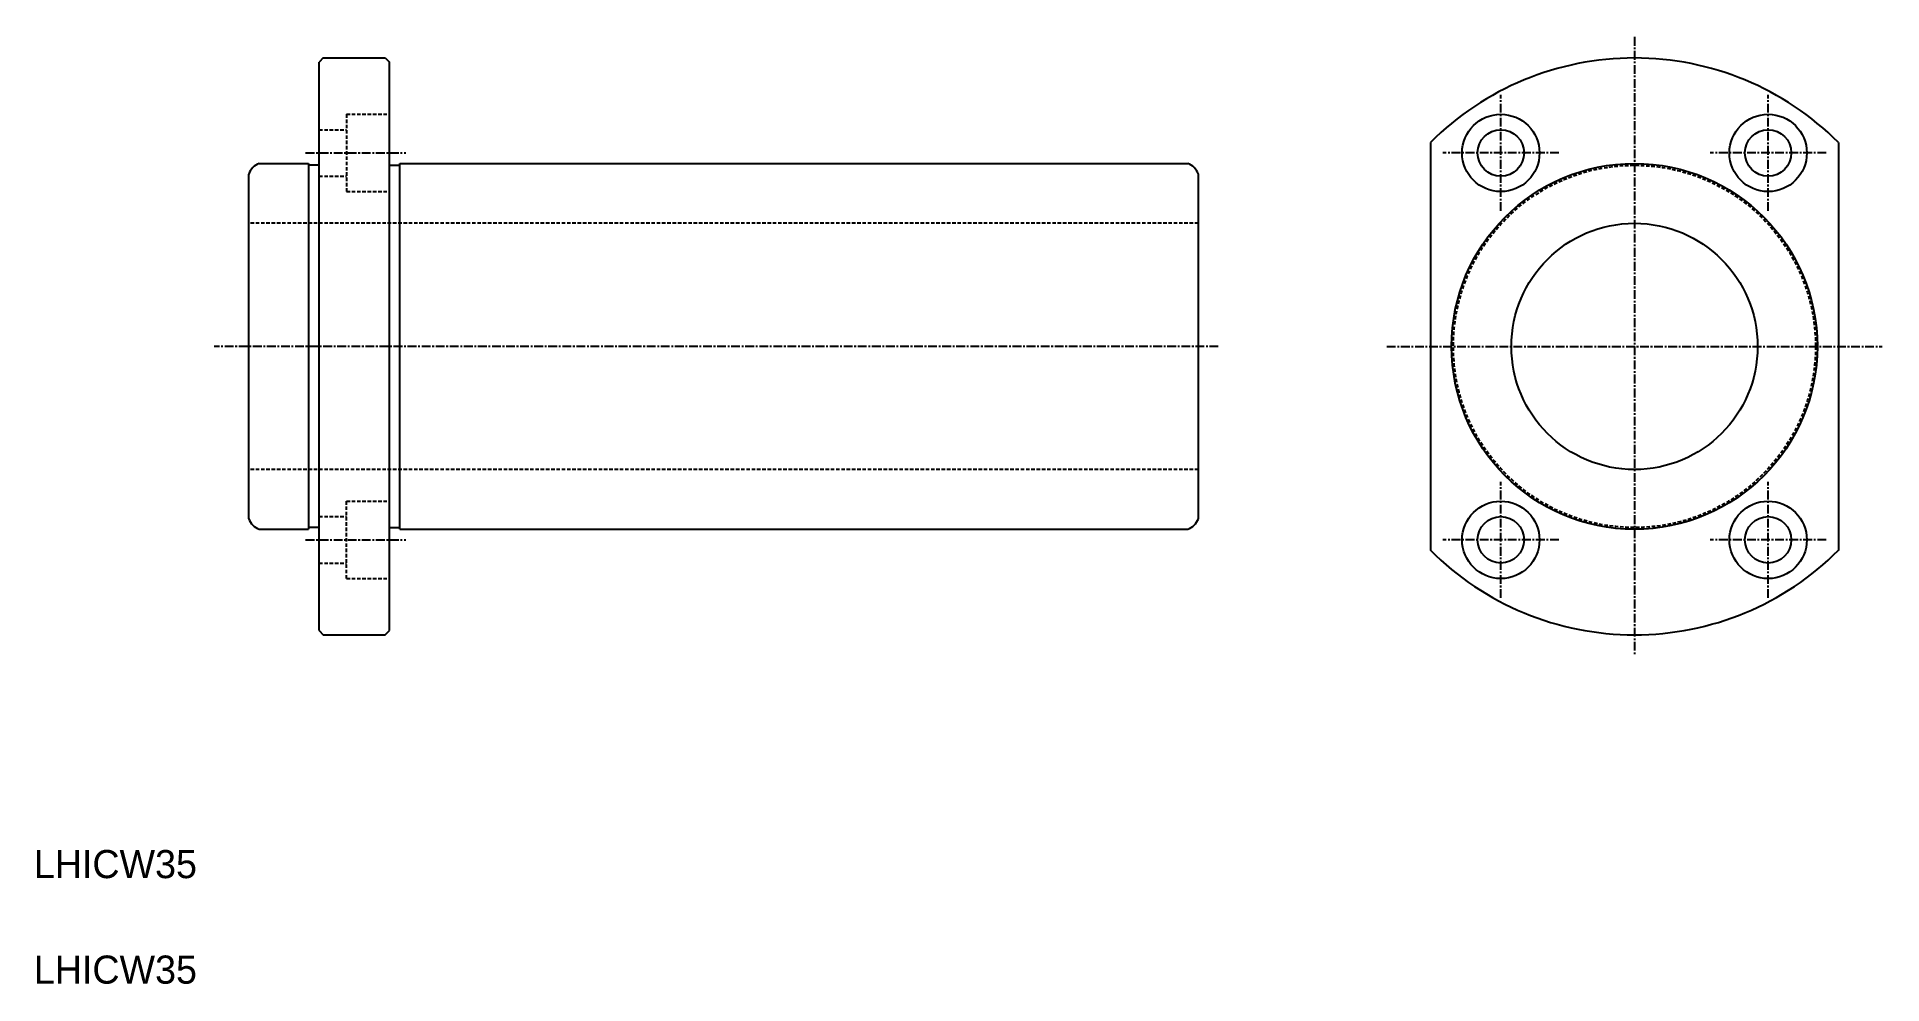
# Model space of a CAD drawing. Extents: x 61 to 323, y 72 to 207.
import ezdxf

# ---------------------------------------------------------------- set-up
doc = ezdxf.new("R2010")
doc.units = 0
doc.linetypes.add('CENTER', pattern=[2, 1.25, -0.25, 0.25, -0.25])
doc.linetypes.add('DASHED', pattern=[0.75, 0.5, -0.25])
doc.layers.get('0').update_dxf_attribs({"linetype": 'CONTINUOUS'})
doc.layers.add('CENTER', color=1, linetype='CENTER')

msp = doc.modelspace()

# ---------------------------------------------------------------- linework, layer by layer
at = {"color": 7, "linetype": 'CONTINUOUS'}
for p, q in [((101.79, 203.94), (101.19, 203.34)), ((101.19, 122.54), (101.19, 203.34)), ((101.79, 203.94), (110.59, 203.94)), ((110.59, 203.94), (111.19, 203.34)), ((111.19, 122.54), (111.19, 203.34)), ((259.19, 191.92), (259.19, 133.95)), ((317.19, 191.92), (317.19, 133.95)), ((92.68, 188.94), (99.69, 188.94)), ((99.69, 188.94), (99.69, 136.94)), ((112.69, 188.94), (224.69, 188.94)), ((112.69, 136.94), (112.69, 188.94)), ((91.19, 138.43), (91.19, 187.44)), ((101.19, 188.69), (99.69, 188.69)), ((111.19, 188.69), (112.69, 188.69)), ((226.19, 138.43), (226.19, 187.44)), ((92.68, 136.94), (99.69, 136.94)), ((101.19, 137.19), (99.69, 137.19)), ((111.19, 137.19), (112.69, 137.19)), ((112.69, 136.94), (224.69, 136.94)), ((101.19, 122.54), (101.79, 121.94)), ((101.79, 121.94), (110.59, 121.94)), ((110.59, 121.94), (111.19, 122.54))]:
    msp.add_line(p, q, dxfattribs=at)
at = {"color": 3, "linetype": 'DASHED'}
for p, q in [((105.09, 195.94), (105.09, 184.94)), ((105.09, 195.94), (111.19, 195.94)), ((101.19, 193.74), (105.09, 193.74)), ((101.19, 187.14), (105.09, 187.14)), ((105.09, 184.94), (111.19, 184.94)), ((226.19, 180.44), (91.19, 180.44)), ((226.19, 145.44), (91.19, 145.44)), ((105.09, 129.94), (105.09, 140.94)), ((105.09, 140.94), (111.19, 140.94)), ((101.19, 138.74), (105.09, 138.74)), ((101.19, 132.14), (105.09, 132.14)), ((105.09, 129.94), (111.19, 129.94))]:
    msp.add_line(p, q, dxfattribs=at)
at = {"color": 7, "linetype": 'CONTINUOUS'}
for centre, radius in [((269.19, 190.44), 5.5), ((307.19, 190.44), 5.5), ((269.19, 190.44), 3.3), ((307.19, 190.44), 3.3), ((288.19, 162.94), 26), ((288.19, 162.94), 17.5), ((269.19, 135.44), 5.5), ((307.19, 135.44), 5.5), ((269.19, 135.44), 3.3), ((307.19, 135.44), 3.3)]:
    msp.add_circle(centre, radius, dxfattribs=at)
at = {"color": 3, "linetype": 'DASHED'}
msp.add_circle((288.19, 162.94), 25.75, dxfattribs=at)
at = {"color": 7, "linetype": 'CONTINUOUS'}
for centre, radius, start, end in [((288.19, 162.94), 41, 44.983, 135.017), ((93.54, 186.59), 2.5, 109.9484, 160.0516), ((223.84, 186.59), 2.5, 19.9484, 70.0516), ((93.54, 139.29), 2.5, 199.9484, 250.0516), ((223.84, 139.29), 2.5, 289.9484, 340.0516), ((288.19, 162.94), 41, 224.983, 315.017)]:
    msp.add_arc(centre, radius, start, end, dxfattribs=at)
at = {"layer": 'CENTER', "color": 1, "linetype": 'CENTER'}
for p, q in [((288.19, 206.94), (288.19, 118.94)), ((269.19, 182.19), (269.19, 198.69)), ((307.19, 182.19), (307.19, 198.69)), ((99.27, 190.44), (113.53, 190.44)), ((277.44, 190.44), (260.94, 190.44)), ((315.44, 190.44), (298.94, 190.44)), ((229.03, 162.94), (86.29, 162.94)), ((252.99, 162.94), (323.39, 162.94)), ((269.19, 127.19), (269.19, 143.69)), ((307.19, 127.19), (307.19, 143.69)), ((99.27, 135.44), (113.53, 135.44)), ((277.44, 135.44), (260.94, 135.44)), ((315.44, 135.44), (298.94, 135.44))]:
    msp.add_line(p, q, dxfattribs=at)

# ---------------------------------------------------------------- texts
at = {"color": 7, "linetype": 'CONTINUOUS'}
for p in [(60.64, 87.35), (60.64, 72.35)]:
    msp.add_text('LHICW35', height=4, dxfattribs=at).set_placement(p)

doc.saveas('drawing.dxf')
